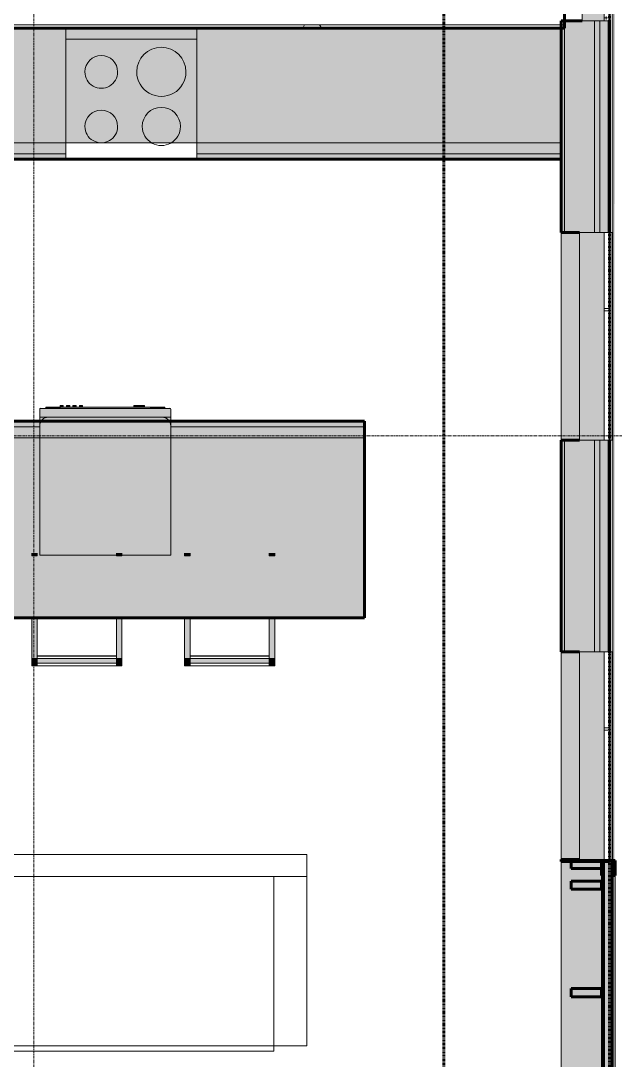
# Model space of a CAD drawing. Header units: inches. Extents: x -4061 to -1937, y 9836 to 11171.
# Drawn here: x -2175.7 to -2066.9, y 10052.8 to 10243.2 of the extents above; entities that cross this region are included whole.
import ezdxf

# ---------------------------------------------------------------- set-up
doc = ezdxf.new("R2010")
doc.units = ezdxf.units.IN
doc.header["$MEASUREMENT"] = 0
doc.linetypes.add('Dash 1_16_', pattern=[0.125, 0.0625, -0.0625])
doc.linetypes.add('Grid Line 1_2_', pattern=[0.875, 0.5, -0.125, 0.125, -0.125])
for name, color, linetype, lineweight in [('0-1', 7, 'Continuous', 5), ('0-2', 250, 'Continuous', 9), ('A-GLAZ-1', 27, 'Continuous', 18), ('A-GLAZ-2', 7, 'Continuous', 18), ('A-GLAZ-3', 251, 'Continuous', 9), ('A-GLAZ-4', 135, 'Continuous', 18), ('A-GLAZ-CWMG-1', 247, 'Continuous', 9), ('A-GLAZ-CWMG-2', 10, 'Continuous', 60), ('A-GLAZ-CWMG-3', 250, 'Continuous', 9), ('A-WALL-1', 8, 'Continuous', 5), ('A-WALL-2', 10, 'Continuous', 60), ('A-WALL-3', 7, 'Continuous', 18), ('A-WALL-4', 254, 'Continuous', 5), ('A-WALL-7', 9, 'Continuous', 9), ('A-WALL-8', 27, 'Continuous', 18), ('A-WALL-PATT-1', 250, 'Continuous', 9), ('A-WALL-PATT-2', 253, 'Continuous', 9), ('C-PROP-LINE-2', 91, 'Dash 1_16_', 60), ('I-FURN', 30, 'Continuous', 9), ('I-FURN-1', 250, 'Continuous', 9), ('I-FURN-2', 9, 'Continuous', 9), ('Q-CASE-1', 9, 'Continuous', 9), ('Q-CASE-2', 10, 'Continuous', 60), ('Q-CASE-3', 250, 'Continuous', 9), ('Q-SPCQ-1', 250, 'Continuous', 9), ('Q-SPCQ-2', 55, 'Continuous', 9), ('S-GRID-1', 1, 'Grid Line 1_2_', 9)]:
    doc.layers.add(name, color=color, linetype=linetype, lineweight=lineweight)
pattern_1 = [(0, (-127.185, -364.175), (20.48, 5.12), [0.845, -14.515, 0.845, -14.515, -81.92]), (0, (-127.185, -364.175), (20.48, 5.12), [-30.72, 0.845, -29.875, 0.845, -14.515, -35.84]), (0, (-127.185, -364.175), (20.48, 5.12), [-76.8, 0.845, -9.395, 0.845, -24.755]), (120, (-119.505, -361.615), (-14.67405, 15.1762003), [0.845, -14.515, 0.845, -14.515, -81.92]), (120, (-119.505, -361.615), (-14.67405, 15.1762003), [-30.72, 0.845, -29.875, 0.845, -14.515, -35.84]), (120, (-119.505, -361.615), (-14.67405, 15.1762003), [-76.8, 0.845, -9.395, 0.845, -24.755]), (240, (-116.945, -351.375), (-5.80595, -20.2962003), [0.845, -14.515, 0.845, -14.515, -81.92]), (240, (-116.945, -351.375), (-5.80595, -20.2962003), [-30.72, 0.845, -29.875, 0.845, -14.515, -35.84]), (240, (-116.945, -351.375), (-5.80595, -20.2962003), [-76.8, 0.845, -9.395, 0.845, -24.755])]

# ---------------------------------------------------------------- blocks, each defined once
blk = doc.blocks.new('Couch-Both_Arms-Generic - 1-1372852-ENLARGED RCP - 3RD FLOOR PLAN - WEST')
at = {"layer": 'I-FURN'}
for p, q in [((-42, 17.5), (-36, 17.5)), ((-42, -13.5), (-42, 17.5)), ((-36, 18.5), (36, 18.5)), ((-36, -13.5), (-36, 18.5)), ((-36, 17.5), (-36, -13.5)), ((36, 18.5), (36, -13.5)), ((36, 17.5), (42, 17.5)), ((36, -13.5), (36, 17.5)), ((42, 17.5), (42, -13.5)), ((-42, -13.5), (42, -13.5)), ((-36, -13.5), (-42, -13.5)), ((36, -13.5), (-36, -13.5)), ((42, -13.5), (36, -13.5))]:
    blk.add_line(p, q, dxfattribs=at)
at = {"layer": 'I-FURN-1'}
for p, q in [((-42, 17.5), (42, 17.5)), ((-42, -17.5), (-42, 17.5)), ((42, 17.5), (42, -17.5)), ((42, -17.5), (-42, -17.5))]:
    blk.add_line(p, q, dxfattribs=at)
blk = doc.blocks.new('Range - 24_ x 24_-1372826-ENLARGED RCP - 3RD FLOOR PLAN - WEST')
at = {"layer": 'Q-SPCQ-1'}
for p, q in [((0, 0), (24, 0)), ((0, -24), (0, 0)), ((24, 0), (24, -24)), ((0, -22), (24, -22)), ((24, -24), (0, -24))]:
    blk.add_line(p, q, dxfattribs=at)
for centre, radius, start, end in [((6.5, -6), 3.5, 360, 180), ((17.5, -6), 3, 360, 180), ((6.5, -6), 3.5, 180, 0), ((17.5, -6), 3, 180, 0), ((6.5, -16), 4.5, 360, 180), ((17.5, -16), 3, 360, 180), ((6.5, -16), 4.5, 180, 0), ((17.5, -16), 3, 180, 0)]:
    blk.add_arc(centre, radius, start, end, dxfattribs=at)
blk = doc.blocks.new('OD_CW_Base Cabinet - OD_CW_Base Cabinet-2067711-ENLARGED RCP - 3RD FLOOR PLAN - WEST')
at = {"layer": 'Q-CASE-1'}
blk.add_hatch(color=256, dxfattribs=at).paths.add_polyline_path([(126.96, 3), (126.96, 24), (0.74, 24), (0.74, 3), (125.83, 3)], flags=0)
h = blk.add_hatch(color=256, dxfattribs=at)
h.paths.add_polyline_path([(0.74, 1), (36.28, 1), (36.28, 3), (0.74, 3)], flags=0)
h.paths.add_polyline_path([(60.28, 1), (126.96, 1), (126.96, 3), (60.28, 3)], flags=0)
h = blk.add_hatch(color=256, dxfattribs=at)
h.paths.add_polyline_path([(125.83, 0), (126.96, 0), (126.96, 1), (60.28, 1), (60.28, 0), (110.5, 0)], flags=0)
h.paths.add_polyline_path([(0.74, 0), (36.28, 0), (36.28, 1), (0.74, 1)], flags=0)
at = {"layer": 'Q-CASE-2'}
for p, q in [((126.96, 24), (0.74, 24)), ((0.74, 24), (0.74, 0)), ((126.96, 0), (126.96, 24)), ((0.74, 0), (126.96, 0))]:
    blk.add_line(p, q, dxfattribs=at)
at = {"layer": 'Q-CASE-3'}
for p, q in [((0.74, 24), (0.74, 3)), ((0.74, 24), (126.96, 24)), ((126.96, 3), (126.96, 24)), ((0.74, 3), (126.96, 3)), ((126.96, 1), (126.96, 3)), ((0.74, 1), (36.28, 1)), ((0.74, 1), (36.28, 1)), ((0.74, 0), (36.28, 0)), ((60.28, 1), (126.96, 1)), ((60.28, 1), (126.96, 1)), ((60.28, 0), (126.96, 0)), ((126.96, 0), (126.96, 1))]:
    blk.add_line(p, q, dxfattribs=at)
blk = doc.blocks.new('Dishwasher_15404 - 34_ counter-V21-ENLARGED RCP - 3RD FLOOR PLAN - WEST')
at = {"layer": 'Q-SPCQ-2'}
for points in [[(21.5, 24), (21.5, 0), (23.68, 0), (24.08, 0.05), (24.46, 0.21), (24.83, 0.52), (25.04, 0.79), (25.2, 1.17), (25.25, 1.57), (25.25, 22.43), (25.17, 22.9), (24.98, 23.29), (24.74, 23.58), (24.46, 23.79), (24.08, 23.95), (23.68, 24), (21.87, 24)], [(25.25, 6.33), (25.25, 0), (26.73, 0.01), (26.82, 0.06), (26.87, 0.2), (26.85, 23.86), (26.82, 23.94), (26.68, 24), (25.25, 24), (25.25, 21.66)], [(26.87, 21.39), (27.12, 21.39), (27.12, 22.91), (26.87, 22.91)], [(26.87, 20.79), (26.87, 20.19), (27.12, 20.19), (27.12, 21.39), (26.87, 21.39), (26.87, 21.01)], [(26.87, 3.81), (27.12, 3.81), (27.12, 20.19), (26.87, 20.19), (26.87, 6.33)], [(27.12, 19.69), (27.37, 19.69), (27.37, 20.28), (27.12, 20.28), (27.12, 20.19)], [(27.12, 18.51), (27.37, 18.51), (27.37, 19.1), (27.12, 19.1)], [(27.12, 17.33), (27.37, 17.33), (27.37, 17.92), (27.12, 17.92)], [(27.12, 16.15), (27.37, 16.15), (27.37, 16.74), (27.12, 16.74)], [(27.12, 5.81), (27.37, 5.81), (27.37, 6.79), (27.12, 6.79), (27.12, 6.06)], [(27.12, 5.11), (27.12, 4.82), (27.37, 4.82), (27.37, 5.81), (27.12, 5.81), (27.12, 5.32)], [(26.87, 3.56), (26.87, 2.61), (27.12, 2.61), (27.12, 3.81), (26.87, 3.81)], [(26.87, 1.09), (27.12, 1.09), (27.12, 2.61), (26.87, 2.61)]]:
    blk.add_hatch(color=256, dxfattribs=at).paths.add_polyline_path(points, flags=0)
h = blk.add_hatch(color=256, dxfattribs=at)
h.paths.add_polyline_path([(23.68, 0), (25.25, 0), (25.25, 1.57), (25.2, 1.17), (24.96, 0.67), (24.74, 0.42), (24.46, 0.21), (24.08, 0.05)], flags=0)
h.paths.add_polyline_path([(23.68, 24), (24.08, 23.95), (24.46, 23.79), (24.83, 23.48), (25.04, 23.21), (25.22, 22.75), (25.25, 22.69), (25.25, 24), (23.95, 24)], flags=0)
h = blk.add_hatch(color=256, dxfattribs=at)
h.paths.add_polyline_path([(25.07, 0.85), (25.12, 0.95), (25.08, 0.9)], flags=0)
h.paths.add_polyline_path([(25.2, 1.2), (25.22, 1.25), (25.2, 1.23)], flags=0)
at = {"layer": 'Q-SPCQ-1'}
for p, q in [((0, 24), (23.68, 24)), ((0, 9.97), (0, 24)), ((23.68, 24), (25.25, 24)), ((25.25, 24), (26.68, 24)), ((25.25, 24), (25.25, 22.43)), ((26.87, 23.8), (26.87, 0.2)), ((26.87, 22.91), (27.12, 22.91)), ((27.12, 21.39), (27.12, 22.91)), ((25.25, 22.43), (25.25, 1.57)), ((27.12, 20.19), (27.12, 21.39)), ((27.12, 20.28), (27.37, 20.28)), ((27.12, 3.81), (27.12, 20.19)), ((27.12, 19.69), (27.37, 19.69)), ((27.12, 19.1), (27.37, 19.1)), ((27.37, 19.69), (27.37, 20.28)), ((27.37, 18.51), (27.37, 19.1)), ((27.12, 18.51), (27.37, 18.51)), ((27.12, 17.92), (27.37, 17.92)), ((27.12, 17.33), (27.37, 17.33)), ((27.37, 17.33), (27.37, 17.92)), ((27.12, 16.74), (27.37, 16.74)), ((27.12, 16.15), (27.37, 16.15)), ((27.37, 16.15), (27.37, 16.74)), ((0, 0), (0, 8.97)), ((27.37, 6.79), (27.12, 6.79)), ((27.37, 5.81), (27.37, 6.79)), ((27.37, 4.82), (27.37, 5.81)), ((27.12, 2.61), (27.12, 3.81)), ((27.12, 4.82), (27.37, 4.82)), ((27.12, 1.09), (27.12, 2.61)), ((23.68, 0), (0, 0)), ((25.25, 1.57), (25.25, 0)), ((26.87, 1.09), (27.12, 1.09)), ((25.25, 0), (23.68, 0)), ((26.68, 0), (25.25, 0))]:
    blk.add_line(p, q, dxfattribs=at)
for centre, radius, start, end in [((23.68, 22.43), 1.57, 360, 90), ((23.68, 22.43), 1.57, 32.077, 42.3359), ((23.68, 22.43), 1.57, 17.8182, 27.5266), ((26.68, 23.8), 0.197, 360, 90), ((23.68, 22.43), 1.57, 360, 13.6425), ((23.68, 1.57), 1.57, 270, 360), ((23.68, 1.57), 1.57, 317.6641, 327.923), ((23.68, 1.57), 1.57, 332.4734, 342.1818), ((23.68, 1.57), 1.57, 346.3575, 360), ((26.68, 0.2), 0.197, 270, 360), ((26.68, 0.2), 0.197, 285, 345)]:
    blk.add_arc(centre, radius, start, end, dxfattribs=at)
blk = doc.blocks.new('OD_CW_Base Cabinet - OD_CW_Base Cabinet-2044941-ENLARGED RCP - 3RD FLOOR PLAN - WEST')
at = {"layer": 'Q-CASE-1'}
h = blk.add_hatch(color=256, dxfattribs=at)
h.paths.add_polyline_path([(138.27, 24), (0.74, 24), (0.74, -9), (138.27, -9)], flags=0)
h.paths.add_polyline_path([(17.16, 12.64), (18.16, 12.64), (18.16, 12.14), (17.16, 12.14), (17.16, 12.64)], flags=0)
h.paths.add_polyline_path([(32.66, 12.64), (33.66, 12.64), (33.66, 12.14), (32.66, 12.14), (32.66, 12.64)], flags=0)
h.paths.add_polyline_path([(45.16, 12.64), (46.16, 12.64), (46.16, 12.14), (45.16, 12.14), (45.16, 12.64)], flags=0)
h.paths.add_polyline_path([(60.66, 12.64), (61.66, 12.64), (61.66, 12.14), (60.66, 12.14), (60.66, 12.64)], flags=0)
h.paths.add_polyline_path([(104.38, 12.64), (105.38, 12.64), (105.38, 12.14), (104.38, 12.14), (104.38, 12.64)], flags=0)
h.paths.add_polyline_path([(76.38, 12.64), (77.38, 12.64), (77.38, 12.14), (76.38, 12.14), (76.38, 12.64)], flags=0)
h.paths.add_polyline_path([(119.88, 12.64), (120.88, 12.64), (120.88, 12.14), (119.88, 12.14), (119.88, 12.64)], flags=0)
h.paths.add_polyline_path([(91.88, 12.64), (92.88, 12.64), (92.88, 12.14), (91.88, 12.14), (91.88, 12.64)], flags=0)
h = blk.add_hatch(color=256, dxfattribs=at)
h.paths.add_polyline_path([(11.86, -9), (0.74, -9), (0.74, -11), (36.19, -11), (36.19, -9), (27.19, -9)], flags=0)
h.paths.add_polyline_path([(134.5, -9), (60.19, -9), (60.19, -11), (138.27, -11), (138.27, -9)], flags=0)
h = blk.add_hatch(color=256, dxfattribs=at)
h.paths.add_polyline_path([(60.38, -11), (60.19, -11), (60.19, -12), (138.27, -12), (138.27, -11), (61.64, -11)], flags=0)
h.paths.add_polyline_path([(0.74, -11), (0.74, -12), (36.19, -12), (36.16, -11), (11.86, -11)], flags=0)
at = {"layer": 'Q-CASE-2'}
for p, q in [((138.27, 24), (0.74, 24)), ((0.74, 24), (0.74, -12)), ((138.27, -12), (138.27, 24)), ((0.74, -12), (138.27, -12))]:
    blk.add_line(p, q, dxfattribs=at)
at = {"layer": 'Q-CASE-3'}
for p, q in [((0.74, 24), (0.74, -9)), ((0.74, 24), (138.27, 24)), ((138.27, -9), (138.27, 24)), ((0.74, -9), (0.74, -11)), ((0.74, -9), (138.27, -9)), ((138.27, -11), (138.27, -9)), ((0.74, -11), (0.74, -12)), ((0.74, -11), (36.19, -11)), ((0.74, -11), (36.19, -11)), ((60.19, -11), (138.27, -11)), ((60.19, -11), (138.27, -11)), ((138.27, -12), (138.27, -11)), ((0.74, -12), (36.19, -12)), ((60.19, -12), (138.27, -12))]:
    blk.add_line(p, q, dxfattribs=at)
blk = doc.blocks.new('Bar_Stool_6722_1_ - Bar_Stool_6722_1_-V18-ENLARGED RCP - 3RD FLOOR PLAN - WEST')
at = {"layer": 'I-FURN-2'}
for points in [[(1, -0.75), (1, 0), (0, 0), (0, -0.75)], [(15.5, -0.75), (16.5, -0.75), (16.5, 0), (15.5, 0), (15.5, -0.46)], [(1, -1.3), (1, -0.75), (0, -0.75), (0, -1.3)], [(1, -8.78), (1, -1.3), (0, -1.3), (0, -8.78)], [(11.16, -1.3), (15.5, -1.3), (15.5, -0.46), (1, -0.46), (1, -1.3), (10.74, -1.3)], [(15.5, -1.3), (16.5, -1.3), (16.5, -0.75), (15.5, -0.75), (15.5, -0.94)], [(15.5, -8.78), (16.5, -8.78), (16.5, -1.3), (15.5, -1.3), (15.5, -8.47)], [(1, -20.14), (1, -20.13), (0, -20.14)], [(0, -20.63), (1, -20.63), (1, -20.14), (0, -20.14)], [(16.5, -20.14), (16.5, -20.13), (15.5, -20.14)], [(15.5, -20.63), (16.5, -20.63), (16.5, -20.14), (15.5, -20.14)]]:
    blk.add_hatch(color=256, dxfattribs=at).paths.add_polyline_path(points, flags=0)
at = {"layer": 'I-FURN-1'}
for p, q in [((0, 0), (0, -0.75)), ((0, 0), (1, 0)), ((1, -0.75), (1, 0)), ((0, -0.75), (0, -1.3)), ((1, -0.75), (0, -0.75)), ((0, -1.3), (0, -8.78)), ((1, -1.3), (0, -1.3)), ((15.5, 0), (1, 0)), ((15.5, -0.46), (1, -0.46)), ((1, -1.3), (1, -0.75)), ((1, -1.3), (15.5, -1.3)), ((1, -8.78), (1, -1.3)), ((15.5, -1.73), (1, -1.73)), ((15.5, -1.83), (1, -1.83)), ((15.5, 0), (15.5, -0.75)), ((15.5, 0), (16.5, 0)), ((15.5, -0.75), (15.5, -1.3)), ((16.5, -0.75), (15.5, -0.75)), ((15.5, -1.3), (15.5, -8.78)), ((16.5, -1.3), (15.5, -1.3)), ((16.5, -0.75), (16.5, 0)), ((16.5, -1.3), (16.5, -0.75)), ((16.5, -8.78), (16.5, -1.3)), ((0, -20.14), (0, -20.63)), ((1, -20.14), (0, -20.14)), ((1, -20.63), (1, -20.14)), ((15.5, -20.14), (15.5, -20.63)), ((16.5, -20.14), (15.5, -20.14)), ((16.5, -20.63), (16.5, -20.14))]:
    blk.add_line(p, q, dxfattribs=at)
blk = doc.blocks.new('CTR - 1st Phase - Unit Layouts_rvt-1-ENLARGED RCP - 3RD FLOOR PLAN - WEST')
at = {"layer": 'A-WALL-PATT-1'}
h = blk.add_hatch(dxfattribs=at)
h.set_pattern_fill('FP_1', color=256, style=0, pattern_type=2)
h.set_pattern_definition(pattern_1)
h.paths.add_polyline_path([(-2076.17, 10241.82), (-2076.17, 10242.45), (-2239.4, 10242.45), (-2239.4, 10241.82), (-2076.8, 10241.82)], flags=0)
h.paths.add_polyline_path([(-2246.56, 10241.82), (-2242.9, 10241.82), (-2242.9, 10242.45), (-2268.68, 10242.45), (-2268.05, 10241.82), (-2266.08, 10241.82)], flags=0)
at = {"layer": 'A-WALL-PATT-2'}
h = blk.add_hatch(dxfattribs=at)
h.set_pattern_fill('FP_2', color=256, style=0, pattern_type=2)
h.set_pattern_definition([(216.87, (-122.92, -353.513), (31.9871619, 21.32545714), [5.331, -47.981]), (206.565, (-116.522, -356.711), (-10.662476, -10.6620098), [11.921, -11.921]), (198.435, (-116.522, -362.043), (-21.3244936, -10.6625869), [6.744, -26.974])])
h.paths.add_polyline_path([(-2076.17, 10242.45), (-2076.17, 10245.95), (-2271.29, 10245.95), (-2267.79, 10242.45), (-2076.8, 10242.45)], flags=0)
at = {"layer": 'A-WALL-2'}
for p, q in [((-2076.17, 10246.57), (-2076.17, 10241.82)), ((-2076.17, 10241.82), (-2076.8, 10241.82))]:
    blk.add_line(p, q, dxfattribs=at)
at = {"layer": 'A-WALL-3'}
blk.add_line((-2076.17, 10242.45), (-2239.4, 10242.45), dxfattribs=at)
at = {"layer": '0-2'}
blk.add_blockref('OD_CW_Base Cabinet - OD_CW_Base Cabinet-2067711-ENLARGED RCP - 3RD FLOOR PLAN - WEST', (-2203.76, 10217.82), dxfattribs=at)
for name, p, rotation in [('Range - 24_ x 24_-1372826-ENLARGED RCP - 3RD FLOOR PLAN - WEST', (-2143.48, 10217.82), 180), ('Dishwasher_15404 - 34_ counter-V21-ENLARGED RCP - 3RD FLOOR PLAN - WEST', (-2148.25, 10145.32), 89.99999999984942), ('OD_CW_Base Cabinet - OD_CW_Base Cabinet-2044941-ENLARGED RCP - 3RD FLOOR PLAN - WEST', (-2112.06, 10157.82), 180), ('Bar_Stool_6722_1_ - Bar_Stool_6722_1_-V18-ENLARGED RCP - 3RD FLOOR PLAN - WEST', (-2157.22, 10125.05), 180), ('Bar_Stool_6722_1_ - Bar_Stool_6722_1_-V18-ENLARGED RCP - 3RD FLOOR PLAN - WEST', (-2129.22, 10125.05), 180), ('Couch-Both_Arms-Generic - 1-1372852-ENLARGED RCP - 3RD FLOOR PLAN - WEST', (-2165.36, 10072.96), 180)]:
    blk.add_blockref(name, p, dxfattribs=dict(at, rotation=rotation))
blk = doc.blocks.new('Basic Wall _ EXT - FIBER CEMENT - LARGE - ___-2162460-ENLARGED RCP - 3RD FLOOR PLAN - WEST')
at = {"layer": 'A-WALL-8'}
h = blk.add_hatch(color=256, dxfattribs=at)
h.paths.add_polyline_path([(-2067.31, 9979.58), (-2067.31, 9979.69), (-2067.42, 9979.69)], flags=0)
h.paths.add_polyline_path([(-2067.31, 9981.26), (-2067.31, 9981.63), (-2067.92, 9981.63), (-2067.92, 9981.26), (-2067.42, 9981.26)], flags=0)
h.paths.add_polyline_path([(-2067.31, 9981.75), (-2067.31, 9984.38), (-2067.36, 9984.38), (-2067.36, 9984.19), (-2067.42, 9984.19), (-2067.42, 9981.75)], flags=0)
h.paths.add_polyline_path([(-2067.31, 10086.7), (-2067.31, 10089.33), (-2067.42, 10089.33), (-2067.42, 10086.89), (-2067.36, 10086.89), (-2067.36, 10086.7)], flags=0)
h.paths.add_polyline_path([(-2067.31, 10089.39), (-2067.31, 10742.19), (-2067.92, 10742.19), (-2067.92, 10742), (-2067.42, 10742), (-2067.42, 10703.98), (-2067.92, 10703.98), (-2067.92, 10665.2), (-2067.42, 10665.18), (-2067.42, 10627.18), (-2067.92, 10627.18), (-2067.92, 10511.6), (-2067.42, 10511.6), (-2067.42, 10473.58), (-2067.92, 10473.58), (-2067.92, 10473.2), (-2067.42, 10473.2), (-2067.42, 10435.18), (-2067.92, 10435.18), (-2067.92, 10396.4), (-2067.42, 10396.4), (-2067.42, 10358.38), (-2067.92, 10358.38), (-2067.92, 10358), (-2067.42, 10358), (-2067.42, 10319.98), (-2067.92, 10319.98), (-2067.92, 10204.4), (-2067.42, 10204.4), (-2067.42, 10166.38), (-2067.92, 10166.38), (-2067.92, 10127.6), (-2067.42, 10127.6), (-2067.42, 10089.58), (-2067.92, 10089.58), (-2067.92, 10089.39), (-2067.42, 10089.39)], flags=0)
h.paths.add_polyline_path([(-2067.42, 10742.25), (-2067.31, 10742.25), (-2067.31, 10744.88), (-2067.36, 10744.88), (-2067.36, 10744.69), (-2067.42, 10744.69), (-2067.42, 10742.38)], flags=0)
h.paths.add_polyline_path([(-2067.31, 10849.7), (-2067.31, 10852), (-2067.42, 10851.89), (-2067.42, 10849.89), (-2067.36, 10849.89), (-2067.36, 10849.7)], flags=0)
h = blk.add_hatch(color=256, dxfattribs=at)
h.paths.add_polyline_path([(-2067.03, 9979.29), (-2067.03, 9981.69), (-2067.11, 9981.69), (-2067.11, 9979.38)], flags=0)
h.paths.add_polyline_path([(-2067.17, 9979.44), (-2067.17, 9979.69), (-2067.31, 9979.69), (-2067.31, 9979.58)], flags=0)
h.paths.add_polyline_path([(-2067.17, 9981.26), (-2067.17, 9981.63), (-2067.31, 9981.63), (-2067.31, 9981.26)], flags=0)
h.paths.add_polyline_path([(-2067.03, 9981.75), (-2067.03, 9984.38), (-2067.31, 9984.38), (-2067.31, 9981.75), (-2067.11, 9981.75)], flags=0)
h.paths.add_polyline_path([(-2067.17, 10086.7), (-2067.03, 10086.7), (-2067.03, 10089.33), (-2067.31, 10089.33), (-2067.31, 10086.7)], flags=0)
h.paths.add_polyline_path([(-2067.31, 10089.39), (-2067.03, 10089.39), (-2067.03, 10742.19), (-2067.31, 10742.19), (-2067.31, 10092.02)], flags=0)
h.paths.add_polyline_path([(-2067.03, 10742.25), (-2067.03, 10744.88), (-2067.31, 10744.88), (-2067.31, 10742.25), (-2067.17, 10742.25)], flags=0)
h.paths.add_polyline_path([(-2067.17, 10849.7), (-2067.03, 10849.7), (-2067.03, 10852.28), (-2067.31, 10852), (-2067.31, 10849.7)], flags=0)
h = blk.add_hatch(color=256, dxfattribs=at)
h.paths.add_polyline_path([(-2066.9, 9979.16), (-2066.92, 10742.19), (-2067.03, 10742.19), (-2067.01, 10089.39), (-2066.92, 10089.39), (-2066.94, 9981.69), (-2067.03, 9981.69), (-2067.01, 9979.27), (-2066.92, 9979.18)], flags=0)
h.paths.add_polyline_path([(-2066.99, 9981.75), (-2066.99, 9981.75), (-2067.01, 9984.38), (-2067.03, 9984.38), (-2067.01, 9981.75), (-2066.99, 9981.75)], flags=0)
h.paths.add_polyline_path([(-2067.03, 10086.7), (-2066.99, 10086.7), (-2067.01, 10089.33), (-2067.03, 10089.33), (-2067.03, 10087.32)], flags=0)
h.paths.add_polyline_path([(-2066.99, 10742.25), (-2066.99, 10742.25), (-2067.01, 10744.88), (-2067.03, 10744.88), (-2067.01, 10742.25), (-2066.99, 10742.25)], flags=0)
h.paths.add_polyline_path([(-2066.99, 10849.7), (-2066.99, 10849.7), (-2067.01, 10852.3), (-2067.03, 10852.28), (-2067.01, 10849.7), (-2066.99, 10849.7)], flags=0)
at = {"layer": 'A-WALL-3'}
for p, q in [((-2067.31, 10089.39), (-2067.31, 10742.19)), ((-2067.31, 10086.7), (-2067.31, 10089.33))]:
    blk.add_line(p, q, dxfattribs=at)
blk = doc.blocks.new('_THE_ WINDOW _ DOOR - hvac panel - 3rd floor-2113390-ENLARGED RCP - 3RD FLOOR PLAN - WEST')
at = {"layer": 'A-GLAZ-3'}
h = blk.add_hatch(dxfattribs=at)
h.set_pattern_fill('FP_6', color=256, style=0, pattern_type=2)
h.set_pattern_definition([(0, (41.062, 4.438), (1, -1), [0.5, -1.5]), (270, (41.312, 4.687), (-1, -1), [0.5, -1.5])])
h.paths.add_polyline_path([(-19.01, 3.59), (-19.01, 3.44), (19.01, 3.44), (19.01, 4.44), (-19.01, 4.44)], flags=0)
at = {"layer": 'A-GLAZ-4'}
blk.add_hatch(color=256, dxfattribs=at).paths.add_polyline_path([(-19.01, 2.69), (-19.01, -0.56), (19.01, -0.56), (19.01, 3.44), (-19.01, 3.44)], flags=0)
at = {"layer": 'A-GLAZ-2'}
for p, q in [((19.01, 4.44), (-19.01, 4.44)), ((-19.01, 4.44), (-19.01, 3.44)), ((19.01, 4.44), (19.01, 3.44)), ((-19.01, 3.44), (19.01, 3.44)), ((-19.01, 3.44), (-19.01, -0.56)), ((19.01, 3.44), (19.01, -0.56)), ((-19.01, -0.56), (19.01, -0.56))]:
    blk.add_line(p, q, dxfattribs=at)
blk = doc.blocks.new('_THE_ WINDOW _ DOOR - Window - 3rd Floor-2113392-ENLARGED RCP - 3RD FLOOR PLAN - WEST')
at = {"layer": 'A-GLAZ-1'}
h = blk.add_hatch(color=256, dxfattribs=at)
h.paths.add_polyline_path([(-19.01, 4.44), (19.01, 4.44), (19.01, 4.94), (-19.01, 4.94), (-19.01, 4.44)], flags=0)
h.paths.add_polyline_path([(-19.01, 3.44), (-19.01, -1.06), (19.01, -1.06), (19.01, 3.44), (-14.73, 3.44)], flags=0)
at = {"layer": 'A-GLAZ-3'}
h = blk.add_hatch(dxfattribs=at)
h.set_pattern_fill('FP_5', color=256, style=0, pattern_type=2)
h.set_pattern_definition([(0, (25.74, 1.51), (-38.4, -120.38), [0.392, -38.007]), (0, (25.74, 1.12), (-38.4, -120.38), [0.392, -38.007]), (0, (25.74, -14.85), (-38.4, -120.38), [0.392, -38.007]), (0, (25.74, -15.24), (-38.4, -120.38), [0.392, -38.007]), (0, (25.74, -31.2), (-38.4, -120.38), [0.393, -38.008]), (0, (25.74, -31.6), (-38.4, -120.38), [0.393, -38.008]), (0, (25.74, -47.56), (-38.4, -120.38), [0.393, -38.008]), (0, (25.74, -47.95), (-38.4, -120.38), [0.393, -38.008]), (0, (25.74, -63.92), (-38.4, -120.38), [0.393, -38.008]), (0, (25.74, -64.31), (-38.4, -120.38), [0.393, -38.008]), (0, (25.74, -80.28), (-38.4, -120.38), [0.393, -38.008]), (0, (25.74, -80.67), (-38.4, -120.38), [0.393, -38.008]), (0, (25.74, -96.63), (-38.4, -120.38), [0.393, -38.008]), (0, (25.74, -97.03), (-38.4, -120.38), [0.393, -38.008]), (0, (25.74, -112.99), (-38.4, -120.38), [0.392, -38.007]), (0, (25.74, -113.38), (-38.4, -120.38), [0.392, -38.007]), (0, (43.19, 1.51), (-38.4, -120.38), [0.393, -38.008]), (0, (43.19, 1.12), (-38.4, -120.38), [0.393, -38.008]), (0, (43.19, -14.85), (-38.4, -120.38), [0.393, -38.008]), (0, (43.19, -15.24), (-38.4, -120.38), [0.393, -38.008]), (0, (43.19, -31.2), (-38.4, -120.38), [0.393, -38.008]), (0, (43.19, -31.6), (-38.4, -120.38), [0.393, -38.008]), (0, (43.19, -47.56), (-38.4, -120.38), [0.393, -38.008]), (0, (43.19, -47.95), (-38.4, -120.38), [0.393, -38.008]), (0, (43.19, -63.92), (-38.4, -120.38), [0.393, -38.008]), (0, (43.19, -64.31), (-38.4, -120.38), [0.393, -38.008]), (0, (43.19, -80.28), (-38.4, -120.38), [0.393, -38.008]), (0, (43.19, -80.67), (-38.4, -120.38), [0.393, -38.008]), (0, (43.19, -96.63), (-38.4, -120.38), [0.393, -38.008]), (0, (43.19, -97.03), (-38.4, -120.38), [0.393, -38.008]), (0, (43.19, -112.99), (-38.4, -120.38), [0.392, -38.007]), (0, (43.19, -113.38), (-38.4, -120.38), [0.392, -38.007]), (0, (60.64, 1.51), (-38.4, -120.38), [0.392, -38.007]), (0, (60.64, 1.12), (-38.4, -120.38), [0.392, -38.007]), (0, (60.64, -14.85), (-38.4, -120.38), [0.392, -38.007]), (0, (60.64, -15.24), (-38.4, -120.38), [0.392, -38.007]), (0, (60.64, -31.2), (-38.4, -120.38), [0.392, -38.007]), (0, (60.64, -31.6), (-38.4, -120.38), [0.392, -38.007]), (0, (60.64, -47.56), (-38.4, -120.38), [0.392, -38.007]), (0, (60.64, -47.95), (-38.4, -120.38), [0.392, -38.007]), (0, (60.64, -63.92), (-38.4, -120.38), [0.392, -38.007]), (0, (60.64, -64.31), (-38.4, -120.38), [0.392, -38.007]), (0, (60.64, -80.28), (-38.4, -120.38), [0.392, -38.007]), (0, (60.64, -80.67), (-38.4, -120.38), [0.392, -38.007]), (0, (60.64, -96.63), (-38.4, -120.38), [0.392, -38.007]), (0, (60.64, -97.03), (-38.4, -120.38), [0.392, -38.007]), (0, (60.64, -112.99), (-38.4, -120.38), [0.392, -38.007]), (0, (60.64, -113.38), (-38.4, -120.38), [0.392, -38.007]), (270, (24, 4.063), (-38.4, -2e-15), [120, -0.375]), (270, (24.375, 4.063), (-38.4, -2e-15), [120, -0.375]), (270, (25.74, 1.51), (-38.4, -2e-15), [0.392, -119.982]), (270, (25.74, -14.848), (-38.4, -2e-15), [0.393, -119.983]), (270, (25.74, -31.206), (-38.4, -2e-15), [0.392, -119.982]), (270, (25.74, -47.563), (-38.4, -2e-15), [0.392, -119.982]), (270, (25.74, -63.92), (-38.4, -2e-15), [0.392, -119.982]), (270, (25.74, -80.277), (-38.4, -2e-15), [0.392, -119.982]), (270, (25.74, -96.634), (-38.4, -2e-15), [0.392, -119.982]), (270, (25.74, -112.99), (-38.4, -2e-15), [0.392, -119.982]), (270, (26.134, 1.51), (-38.4, -2e-15), [0.392, -119.982]), (270, (26.134, -14.848), (-38.4, -2e-15), [0.393, -119.983]), (270, (26.134, -31.206), (-38.4, -2e-15), [0.392, -119.982]), (270, (26.134, -47.563), (-38.4, -2e-15), [0.392, -119.982]), (270, (26.134, -63.92), (-38.4, -2e-15), [0.392, -119.982]), (270, (26.134, -80.277), (-38.4, -2e-15), [0.392, -119.982]), (270, (26.134, -96.634), (-38.4, -2e-15), [0.392, -119.982]), (270, (26.134, -112.99), (-38.4, -2e-15), [0.392, -119.982]), (270, (43.19, 1.51), (-38.4, -2e-15), [0.392, -119.982]), (270, (43.19, -14.848), (-38.4, -2e-15), [0.393, -119.983]), (270, (43.19, -31.206), (-38.4, -2e-15), [0.392, -119.982]), (270, (43.19, -47.563), (-38.4, -2e-15), [0.392, -119.982]), (270, (43.19, -63.92), (-38.4, -2e-15), [0.392, -119.982]), (270, (43.19, -80.277), (-38.4, -2e-15), [0.392, -119.982]), (270, (43.19, -96.634), (-38.4, -2e-15), [0.392, -119.982]), (270, (43.19, -112.99), (-38.4, -2e-15), [0.392, -119.982]), (270, (43.584, 1.51), (-38.4, -2e-15), [0.392, -119.982]), (270, (43.584, -14.848), (-38.4, -2e-15), [0.393, -119.983]), (270, (43.584, -31.206), (-38.4, -2e-15), [0.392, -119.982]), (270, (43.584, -47.563), (-38.4, -2e-15), [0.392, -119.982]), (270, (43.584, -63.92), (-38.4, -2e-15), [0.392, -119.982]), (270, (43.584, -80.277), (-38.4, -2e-15), [0.392, -119.982]), (270, (43.584, -96.634), (-38.4, -2e-15), [0.392, -119.982]), (270, (43.584, -112.99), (-38.4, -2e-15), [0.392, -119.982]), (270, (60.64, 1.51), (-38.4, -2e-15), [0.392, -119.982]), (270, (60.64, -14.848), (-38.4, -2e-15), [0.392, -119.982]), (270, (60.64, -31.206), (-38.4, -2e-15), [0.392, -119.982]), (270, (60.64, -47.563), (-38.4, -2e-15), [0.392, -119.982]), (270, (60.64, -63.92), (-38.4, -2e-15), [0.392, -119.982]), (270, (60.64, -80.277), (-38.4, -2e-15), [0.392, -119.982]), (270, (60.64, -96.634), (-38.4, -2e-15), [0.392, -119.982]), (270, (60.64, -112.99), (-38.4, -2e-15), [0.392, -119.982]), (270, (61.034, 1.51), (-38.4, -2e-15), [0.392, -119.982]), (270, (61.034, -14.848), (-38.4, -2e-15), [0.392, -119.982]), (270, (61.034, -31.206), (-38.4, -2e-15), [0.392, -119.982]), (270, (61.034, -47.563), (-38.4, -2e-15), [0.392, -119.982]), (270, (61.034, -63.92), (-38.4, -2e-15), [0.392, -119.982]), (270, (61.034, -80.277), (-38.4, -2e-15), [0.392, -119.982]), (270, (61.034, -96.634), (-38.4, -2e-15), [0.392, -119.982]), (270, (61.034, -112.99), (-38.4, -2e-15), [0.392, -119.982]), (180, (62.4, 4.44), (-38.4, -120.38), [38.025, -0.375]), (180, (62.4, 4.06), (-38.4, -120.38), [38.025, -0.375])])
h.paths.add_polyline_path([(-19.01, 3.44), (19.01, 3.44), (19.01, 4.44), (-19.01, 4.44)], flags=0)
at = {"layer": 'A-GLAZ-2'}
for p, q in [((19.01, 4.94), (-19.01, 4.94)), ((-19.01, 4.94), (-19.01, 4.44)), ((19.01, 4.44), (-19.01, 4.44)), ((-19.01, 4.44), (-19.01, 3.44)), ((19.01, 4.94), (19.01, 4.44)), ((19.01, 4.44), (19.01, 3.44)), ((-19.01, 3.44), (-19.01, -1.06)), ((-19.01, 3.44), (19.01, 3.44)), ((19.01, 3.44), (19.01, -1.06)), ((-19.01, -1.06), (19.01, -1.06))]:
    blk.add_line(p, q, dxfattribs=at)
blk = doc.blocks.new('Rectangular Mullion - Stud - Vertical-1994785-ENLARGED RCP - 3RD FLOOR PLAN - WEST')
at = {"layer": 'A-GLAZ-CWMG-1'}
blk.add_hatch(color=256, dxfattribs=at).paths.add_polyline_path([(-1.5, 2.75), (-1.5, -2.75), (0, -2.75), (0, 2.75), (-0.19, 2.75)], flags=0)
at = {"layer": 'A-GLAZ-CWMG-2'}
for p, q in [((-1.5, -2.75), (-1.5, 2.75)), ((-1.5, 2.75), (0, 2.75)), ((0, 2.75), (0, -2.75)), ((0, -2.75), (-1.5, -2.75))]:
    blk.add_line(p, q, dxfattribs=at)
blk = doc.blocks.new('Rectangular Mullion - Stud - Vertical-2193575-ENLARGED RCP - 3RD FLOOR PLAN - WEST')
at = {"layer": 'A-GLAZ-CWMG-1'}
blk.add_hatch(color=256, dxfattribs=at).paths.add_polyline_path([(0, 2.75), (1.5, 2.75), (1.5, -2.75), (0, -2.75), (0, 0.37)], flags=0)
at = {"layer": 'A-GLAZ-CWMG-2'}
for p, q in [((1.5, 2.75), (0, 2.75)), ((0, 2.75), (0, -2.75)), ((1.5, -2.75), (1.5, 2.75)), ((0, -2.75), (1.5, -2.75))]:
    blk.add_line(p, q, dxfattribs=at)
blk = doc.blocks.new('Rectangular Mullion - Profile_Polycarbonate_Upper and left-1994732-ENLARGED RCP - 3RD FLOOR PLAN - WEST')
at = {"layer": 'A-GLAZ-CWMG-1'}
for points in [[(-2069, 9984.44), (-2069, 10086.64), (-2069.42, 10086.64), (-2069.42, 9984.44), (-2069.06, 9984.44)], [(-2066.99, 9984.44), (-2066.92, 9984.44), (-2066.92, 10086.64), (-2067.42, 10086.64), (-2067.42, 9984.44), (-2067.03, 9984.44)]]:
    blk.add_hatch(color=256, dxfattribs=at).paths.add_polyline_path(points, flags=0)
at = {"layer": 'A-GLAZ-CWMG-3'}
for p, q in [((-2069.42, 10086.64), (-2069.42, 10085.61)), ((-2066.92, 10086.64), (-2066.92, 9984.44)), ((-2069.42, 10084.11), (-2069.42, 10065.92)), ((-2069.42, 10064.42), (-2069.42, 10046.24)), ((-2069.42, 10044.74), (-2069.42, 10026.56)), ((-2069.42, 10025.06), (-2069.42, 10006.87)), ((-2069.42, 10005.37), (-2069.42, 9988.69)), ((-2069.42, 9987.19), (-2069.42, 9984.44))]:
    blk.add_line(p, q, dxfattribs=at)
blk = doc.blocks.new('Rectangular Mullion - Profile_Polycarbonate_right-1741241-ENLARGED RCP - 3RD FLOOR PLAN - WEST')
at = {"layer": 'A-GLAZ-CWMG-1'}
blk.add_hatch(color=256, dxfattribs=at).paths.add_polyline_path([(0, 1.21), (-2.75, 1.21), (-2.75, 0.79), (-2.5, 0.79), (-2.5, 0.85), (-2.69, 0.85), (-2.69, 1.15), (-0.06, 1.15), (-0.06, -1.22), (-2.69, -1.22), (-2.69, -0.85), (-2.5, -0.85), (-2.5, -0.79), (-2.75, -0.79), (-2.75, -1.29), (0, -1.26), (0, 1.15)], flags=0)
at = {"layer": 'A-GLAZ-CWMG-2'}
for p, q in [((-2.75, 0.79), (-2.75, 1.21)), ((-2.75, 1.21), (0, 1.21)), ((-2.5, 0.79), (-2.75, 0.79)), ((-0.06, 1.15), (-2.69, 1.15)), ((-2.69, 1.15), (-2.69, 0.85)), ((-2.69, 0.85), (-2.5, 0.85)), ((-2.5, 0.85), (-2.5, 0.79)), ((-0.06, -1.22), (-0.06, 1.15)), ((0, 1.21), (0, -1.29)), ((-2.75, -1.29), (-2.75, -0.79)), ((-2.75, -0.79), (-2.5, -0.79)), ((0, -1.29), (-2.75, -1.29)), ((-2.5, -0.85), (-2.69, -0.85)), ((-2.69, -0.85), (-2.69, -1.22)), ((-2.69, -1.22), (-0.06, -1.22)), ((-2.5, -0.79), (-2.5, -0.85))]:
    blk.add_line(p, q, dxfattribs=at)
blk = doc.blocks.new('CTR - 1st Phase - Shell_rvt-1-ENLARGED RCP - 3RD FLOOR PLAN - WEST')
at = {"layer": 'A-WALL-1'}
h = blk.add_hatch(color=256, dxfattribs=at)
h.paths.add_polyline_path([(-2069, 10089.2), (-2069, 10089.33), (-2068.17, 10089.33), (-2068.17, 10089.58), (-2069.67, 10089.58), (-2069.67, 10089.39), (-2069.42, 10089.39), (-2069.42, 10089.2)], flags=0)
h.paths.add_polyline_path([(-2069.67, 10127.6), (-2068.17, 10127.6), (-2068.17, 10166.38), (-2069.67, 10166.38), (-2069.67, 10129.61)], flags=0)
h.paths.add_polyline_path([(-2068.92, 10204.4), (-2068.17, 10204.4), (-2068.17, 10243.18), (-2069.67, 10243.18), (-2069.67, 10204.4)], flags=0)
h.paths.add_polyline_path([(-2068.92, 10281.2), (-2068.17, 10281.2), (-2068.17, 10319.98), (-2069.67, 10319.98), (-2069.67, 10281.2)], flags=0)
h.paths.add_polyline_path([(-2068.17, 10358), (-2068.17, 10358.38), (-2069.67, 10358.38), (-2069.67, 10358), (-2068.92, 10358)], flags=0)
h.paths.add_polyline_path([(-2069.67, 10396.4), (-2068.17, 10396.4), (-2068.17, 10435.18), (-2069.67, 10435.18), (-2069.67, 10397.39)], flags=0)
h.paths.add_polyline_path([(-2069.67, 10473.2), (-2068.17, 10473.2), (-2068.17, 10473.58), (-2069.67, 10473.58)], flags=0)
h.paths.add_polyline_path([(-2068.92, 10511.6), (-2068.17, 10511.6), (-2068.17, 10550.38), (-2069.67, 10550.38), (-2069.67, 10511.6)], flags=0)
h.paths.add_polyline_path([(-2068.92, 10588.4), (-2068.17, 10588.4), (-2068.17, 10627.18), (-2069.67, 10627.18), (-2069.67, 10588.4)], flags=0)
h.paths.add_polyline_path([(-2068.92, 10665.2), (-2068.17, 10665.2), (-2068.17, 10703.98), (-2069.67, 10703.98), (-2069.67, 10665.2)], flags=0)
h.paths.add_polyline_path([(-2068.92, 10742), (-2068.17, 10742), (-2068.17, 10742.25), (-2069, 10742.25), (-2069, 10742.38), (-2069.42, 10742.38), (-2069.42, 10742.19), (-2069.67, 10742.19), (-2069.67, 10742), (-2069, 10742)], flags=0)
for points in [[(-2076.17, 10166.38), (-2073.42, 10166.38), (-2073.42, 10204.4), (-2076.8, 10204.4), (-2076.8, 10166.38)], [(-2076.17, 10089.58), (-2073.42, 10089.58), (-2073.42, 10127.6), (-2076.8, 10127.6), (-2076.8, 10089.58)]]:
    blk.add_hatch(color=256, dxfattribs=at).paths.add_polyline_path(points, flags=0)
h = blk.add_hatch(color=256, dxfattribs=at)
h.paths.add_polyline_path([(-2076.8, 9989.06), (-2069.42, 9989.06), (-2069.42, 10005.37), (-2074.92, 10005.37), (-2074.92, 10006.87), (-2069.42, 10006.87), (-2069.42, 10025.06), (-2074.92, 10025.06), (-2074.92, 10026.56), (-2069.42, 10026.56), (-2069.42, 10044.74), (-2074.92, 10044.74), (-2074.92, 10046.24), (-2069.42, 10046.24), (-2069.42, 10064.42), (-2074.92, 10064.42), (-2074.92, 10065.92), (-2069.42, 10065.92), (-2069.42, 10084.11), (-2074.92, 10084.11), (-2074.92, 10085.61), (-2069.42, 10085.61), (-2069.42, 10087.89), (-2074.92, 10087.89), (-2074.92, 10089.2), (-2076.8, 10089.2), (-2076.8, 9989.42)], flags=0)
h.paths.add_polyline_path([(-2069.36, 10086.7), (-2069.06, 10086.7), (-2069.06, 10086.89), (-2069, 10086.89), (-2069, 10089.2), (-2069.36, 10089.2), (-2069.36, 10087)], flags=0)
at = {"layer": 'A-WALL-4'}
h = blk.add_hatch(color=256, dxfattribs=at)
h.paths.add_polyline_path([(-2068.17, 10089.39), (-2067.92, 10089.39), (-2067.92, 10089.58), (-2068.17, 10089.58)], flags=0)
h.paths.add_polyline_path([(-2067.92, 10127.6), (-2067.92, 10166.38), (-2068.17, 10166.38), (-2068.17, 10127.6)], flags=0)
h.paths.add_polyline_path([(-2067.92, 10204.4), (-2067.92, 10243.18), (-2068.17, 10243.18), (-2068.17, 10204.4)], flags=0)
h.paths.add_polyline_path([(-2067.92, 10281.2), (-2067.92, 10319.98), (-2068.17, 10319.98), (-2068.17, 10281.2)], flags=0)
h.paths.add_polyline_path([(-2068.17, 10358), (-2067.92, 10358), (-2067.92, 10358.38), (-2068.17, 10358.38)], flags=0)
h.paths.add_polyline_path([(-2067.92, 10396.4), (-2067.92, 10435.18), (-2068.17, 10435.18), (-2068.17, 10396.4)], flags=0)
h.paths.add_polyline_path([(-2067.92, 10473.2), (-2067.92, 10473.58), (-2068.17, 10473.58), (-2068.17, 10473.2)], flags=0)
h.paths.add_polyline_path([(-2067.92, 10511.6), (-2067.92, 10550.38), (-2068.17, 10550.38), (-2068.17, 10511.6)], flags=0)
h.paths.add_polyline_path([(-2067.92, 10588.4), (-2067.92, 10627.18), (-2068.17, 10627.18), (-2068.17, 10588.4)], flags=0)
h.paths.add_polyline_path([(-2067.92, 10665.2), (-2067.92, 10703.98), (-2068.17, 10703.98), (-2068.17, 10665.2)], flags=0)
h.paths.add_polyline_path([(-2067.92, 10742), (-2067.92, 10742.19), (-2068.17, 10742.19), (-2068.17, 10742)], flags=0)
at = {"layer": 'A-WALL-7'}
blk.add_hatch(color=256, dxfattribs=at).paths.add_polyline_path([(-2069, 9981.75), (-2067.42, 9981.75), (-2067.42, 10089.33), (-2069, 10089.33), (-2069, 9983.97)], flags=0)
at = {"layer": 'A-WALL-PATT-2'}
h = blk.add_hatch(dxfattribs=at)
h.set_pattern_fill('FP_1', color=256, style=0, pattern_type=2)
h.set_pattern_definition(pattern_1)
h.paths.add_polyline_path([(-2076.8, 10089.2), (-2076.17, 10089.2), (-2076.17, 10089.58), (-2076.8, 10089.58)], flags=0)
h.paths.add_polyline_path([(-2076.17, 10127.6), (-2076.17, 10166.38), (-2076.8, 10166.38), (-2076.8, 10127.6)], flags=0)
h.paths.add_polyline_path([(-2076.8, 10204.4), (-2076.17, 10204.4), (-2076.17, 10241.82), (-2076.8, 10241.82), (-2076.8, 10204.77)], flags=0)
h.paths.add_polyline_path([(-2076.17, 10284.97), (-2076.17, 10319.98), (-2076.8, 10319.98), (-2076.8, 10284.97), (-2076.23, 10284.97)], flags=0)
h.paths.add_polyline_path([(-2076.8, 10358), (-2076.17, 10358), (-2076.17, 10358.38), (-2076.8, 10358.38)], flags=0)
h.paths.add_polyline_path([(-2076.8, 10396.4), (-2076.17, 10396.4), (-2076.17, 10412.79), (-2076.8, 10412.79), (-2076.8, 10397.39)], flags=0)
h.paths.add_polyline_path([(-2076.8, 10418.79), (-2076.17, 10418.79), (-2076.17, 10435.18), (-2076.8, 10435.18), (-2076.8, 10420.88)], flags=0)
h.paths.add_polyline_path([(-2076.17, 10473.2), (-2076.17, 10473.58), (-2076.8, 10473.58), (-2076.8, 10473.2)], flags=0)
h.paths.add_polyline_path([(-2076.8, 10511.6), (-2076.17, 10511.6), (-2076.17, 10546.6), (-2076.8, 10546.6), (-2076.8, 10514.84)], flags=0)
h.paths.add_polyline_path([(-2076.78, 10589.75), (-2076.17, 10589.75), (-2076.17, 10627.18), (-2076.8, 10627.18), (-2076.8, 10589.75)], flags=0)
h.paths.add_polyline_path([(-2076.8, 10665.2), (-2076.17, 10665.2), (-2076.17, 10703.98), (-2076.8, 10703.98), (-2076.8, 10669.88)], flags=0)
h.paths.add_polyline_path([(-2076.17, 10742), (-2076.17, 10742.38), (-2076.8, 10742.38), (-2076.8, 10742)], flags=0)
h = blk.add_hatch(dxfattribs=at)
h.set_pattern_fill('FP_4', color=256, style=0, pattern_type=2)
h.set_pattern_definition([(161.57, (-126.865, -363.855), (-2.560496185, -0.000537386), [0, -18.214, 2.022, 0]), (18.43, (-127.505, -363.855), (-2.560496185, 0.000537386), [0, -18.214, 2.022, 0]), (108.43, (-126.865, -363.855), (1.27922091, -6.400876726), [6.07, -14.166]), (71.57, (-127.505, -363.855), (1.27922091, 6.400876726), [6.07, -14.166])])
h.paths.add_polyline_path([(-2074.92, 10089.2), (-2074.92, 10089.39), (-2070.67, 10089.39), (-2070.67, 10089.58), (-2076.17, 10089.58), (-2076.17, 10089.2)], flags=0)
h.paths.add_polyline_path([(-2073.42, 10127.6), (-2070.67, 10127.6), (-2070.67, 10166.38), (-2076.17, 10166.38), (-2076.17, 10127.6)], flags=0)
h.paths.add_polyline_path([(-2070.67, 10204.4), (-2070.67, 10243.18), (-2076.17, 10243.18), (-2076.17, 10204.4), (-2073.42, 10204.4)], flags=0)
h.paths.add_polyline_path([(-2076.17, 10281.2), (-2070.67, 10281.2), (-2070.67, 10319.98), (-2076.17, 10319.98), (-2076.17, 10284.64)], flags=0)
h.paths.add_polyline_path([(-2071.76, 10358), (-2070.67, 10358), (-2070.67, 10358.38), (-2076.17, 10358.38), (-2076.17, 10358), (-2073.42, 10358)], flags=0)
h.paths.add_polyline_path([(-2070.67, 10396.4), (-2070.67, 10435.18), (-2076.17, 10435.18), (-2076.17, 10396.4), (-2072.16, 10396.4)], flags=0)
h.paths.add_polyline_path([(-2076.17, 10473.2), (-2070.67, 10473.2), (-2070.67, 10473.58), (-2076.17, 10473.58)], flags=0)
h.paths.add_polyline_path([(-2073.42, 10511.6), (-2070.67, 10511.6), (-2070.67, 10550.38), (-2076.17, 10550.38), (-2076.17, 10511.6)], flags=0)
h.paths.add_polyline_path([(-2074.16, 10588.4), (-2070.67, 10588.4), (-2070.67, 10627.18), (-2076.17, 10627.18), (-2076.17, 10588.4)], flags=0)
h.paths.add_polyline_path([(-2073.42, 10665.2), (-2070.67, 10665.2), (-2070.67, 10703.98), (-2076.17, 10703.98), (-2076.17, 10665.2), (-2074.95, 10665.2)], flags=0)
h.paths.add_polyline_path([(-2070.67, 10742), (-2070.67, 10742.19), (-2074.92, 10742.19), (-2074.92, 10742.38), (-2076.17, 10742.38), (-2076.17, 10742), (-2073.42, 10742)], flags=0)
h = blk.add_hatch(dxfattribs=at)
h.set_pattern_fill('FP_3', color=256, style=0, pattern_type=2)
h.set_pattern_definition([(0, (-127.185, -364.175), (0, 3.199), []), (315, (-127.185, -364.175), (3.1989511, 0), [4.524, -4.524]), (45, (-127.185, -364.175), (3.1989511, 0), [4.524, -4.524])])
h.paths.add_polyline_path([(-2070.17, 10089.39), (-2069.67, 10089.39), (-2069.67, 10089.58), (-2070.67, 10089.58), (-2070.67, 10089.39), (-2070.27, 10089.39)], flags=0)
h.paths.add_polyline_path([(-2069.67, 10127.6), (-2069.67, 10166.38), (-2070.67, 10166.38), (-2070.67, 10127.6), (-2070.27, 10127.6)], flags=0)
h.paths.add_polyline_path([(-2069.67, 10204.4), (-2069.67, 10243.18), (-2070.67, 10243.18), (-2070.67, 10204.4), (-2070.16, 10204.4)], flags=0)
h.paths.add_polyline_path([(-2070.27, 10281.2), (-2069.67, 10281.2), (-2069.67, 10319.98), (-2070.67, 10319.98), (-2070.67, 10281.2)], flags=0)
h.paths.add_polyline_path([(-2069.67, 10358), (-2069.67, 10358.38), (-2070.67, 10358.38), (-2070.67, 10358), (-2070.27, 10358)], flags=0)
h.paths.add_polyline_path([(-2070.67, 10396.4), (-2069.67, 10396.4), (-2069.67, 10435.18), (-2070.67, 10435.18), (-2070.67, 10397.39)], flags=0)
h.paths.add_polyline_path([(-2070.67, 10473.2), (-2069.67, 10473.2), (-2069.67, 10473.58), (-2070.67, 10473.58)], flags=0)
h.paths.add_polyline_path([(-2069.67, 10511.6), (-2069.67, 10550.38), (-2070.67, 10550.38), (-2070.67, 10511.6), (-2070.27, 10511.6)], flags=0)
h.paths.add_polyline_path([(-2070.67, 10588.4), (-2069.67, 10588.4), (-2069.67, 10627.18), (-2070.67, 10627.18), (-2070.67, 10590.01)], flags=0)
h.paths.add_polyline_path([(-2070.27, 10665.2), (-2069.67, 10665.2), (-2069.67, 10703.98), (-2070.67, 10703.98), (-2070.67, 10665.2)], flags=0)
h.paths.add_polyline_path([(-2069.67, 10742), (-2069.67, 10742.19), (-2070.67, 10742.19), (-2070.67, 10742), (-2070.27, 10742)], flags=0)
at = {"layer": 'A-WALL-2'}
for p, q in [((-2076.8, 10241.82), (-2076.8, 10243.18)), ((-2076.8, 10243.18), (-2072.92, 10243.18)), ((-2067.92, 10243.18), (-2067.92, 10204.4)), ((-2076.8, 10204.4), (-2076.8, 10217.82)), ((-2073.42, 10204.4), (-2076.8, 10204.4)), ((-2076.8, 10127.6), (-2076.8, 10166.38)), ((-2076.8, 10166.38), (-2073.42, 10166.38)), ((-2067.92, 10166.38), (-2067.92, 10127.6)), ((-2073.42, 10127.6), (-2076.8, 10127.6)), ((-2076.8, 10089.2), (-2076.8, 10089.58)), ((-2076.8, 10089.58), (-2073.42, 10089.58)), ((-2067.92, 10089.2), (-2076.8, 10089.2)), ((-2069, 9981.75), (-2069, 10089.33)), ((-2069, 10089.33), (-2067.42, 10089.33)), ((-2067.92, 10089.58), (-2067.92, 10089.2)), ((-2067.42, 10089.33), (-2067.42, 9981.75))]:
    blk.add_line(p, q, dxfattribs=at)
at = {"layer": 'A-WALL-3'}
for p, q in [((-2076.17, 10243.18), (-2076.17, 10204.4)), ((-2070.67, 10243.18), (-2070.67, 10204.4)), ((-2069.67, 10243.18), (-2069.67, 10204.4)), ((-2068.17, 10243.18), (-2068.17, 10204.4)), ((-2076.8, 10204.4), (-2076.8, 10166.38)), ((-2076.17, 10166.38), (-2076.17, 10127.6)), ((-2070.67, 10166.38), (-2070.67, 10127.6)), ((-2069.67, 10166.38), (-2069.67, 10127.6)), ((-2068.17, 10166.38), (-2068.17, 10127.6)), ((-2076.8, 10127.6), (-2076.8, 10089.58)), ((-2076.8, 10089.2), (-2076.8, 9989.06)), ((-2076.17, 10089.58), (-2076.17, 10089.2)), ((-2070.67, 10089.58), (-2070.67, 10089.2)), ((-2069.67, 10089.58), (-2069.67, 10089.2)), ((-2068.17, 10089.58), (-2068.17, 10089.2))]:
    blk.add_line(p, q, dxfattribs=at)
at = {"layer": 'S-GRID-1'}
for p, q in [((-2173.32, 9836.18), (-2173.32, 11138.35)), ((-1936.83, 10167.19), (-4027.88, 10167.19))]:
    blk.add_line(p, q, dxfattribs=at)
at = {"layer": '0-2'}
for name in ['Basic Wall _ EXT - FIBER CEMENT - LARGE - ___-2162460-ENLARGED RCP - 3RD FLOOR PLAN - WEST', 'Rectangular Mullion - Profile_Polycarbonate_Upper and left-1994732-ENLARGED RCP - 3RD FLOOR PLAN - WEST']:
    blk.add_blockref(name, (0, 0), dxfattribs=at)
for name, p, rotation in [('_THE_ WINDOW _ DOOR - hvac panel - 3rd floor-2113390-ENLARGED RCP - 3RD FLOOR PLAN - WEST', (-2072.36, 10262.19), 269.9999999999999), ('_THE_ WINDOW _ DOOR - Window - 3rd Floor-2113392-ENLARGED RCP - 3RD FLOOR PLAN - WEST', (-2072.36, 10185.39), 269.9999999999999), ('_THE_ WINDOW _ DOOR - Window - 3rd Floor-2113392-ENLARGED RCP - 3RD FLOOR PLAN - WEST', (-2072.36, 10108.59), 269.9999999999999), ('Rectangular Mullion - Stud - Vertical-1994785-ENLARGED RCP - 3RD FLOOR PLAN - WEST', (-2072.17, 10089.39), 89.99999999999284), ('Rectangular Mullion - Profile_Polycarbonate_right-1741241-ENLARGED RCP - 3RD FLOOR PLAN - WEST', (-2068.21, 10089.39), 89.99999999999118)]:
    blk.add_blockref(name, p, dxfattribs=dict(at, rotation=rotation))
at = {"layer": '0-2', "extrusion": (0, 0, -1), "rotation": 270.0000000000072}
for p in [(2072.17, 10085.61), (2072.17, 10065.92)]:
    blk.add_blockref('Rectangular Mullion - Stud - Vertical-2193575-ENLARGED RCP - 3RD FLOOR PLAN - WEST', p, dxfattribs=at)
blk = doc.blocks.new('Family - ___-1870007-ENLARGED RCP - 3RD FLOOR PLAN - WEST')
at = {"layer": 'C-PROP-LINE-2'}
blk.add_line((-2067.92, 9980.19), (-2067.92, 10851.39), dxfattribs=at)
blk = doc.blocks.new('Family - ___-1870574-ENLARGED RCP - 3RD FLOOR PLAN - WEST')
at = {"layer": 'C-PROP-LINE-2'}
blk.add_line((-2098.26, 10010.09), (-2098.26, 10821.49), dxfattribs=at)

msp = doc.modelspace()

# ---------------------------------------------------------------- block references
at = {"layer": '0-1'}
for name in ['CTR - 1st Phase - Shell_rvt-1-ENLARGED RCP - 3RD FLOOR PLAN - WEST', 'CTR - 1st Phase - Unit Layouts_rvt-1-ENLARGED RCP - 3RD FLOOR PLAN - WEST']:
    msp.add_blockref(name, (0, 0), dxfattribs=at)
at = {"layer": 'C-PROP-LINE-2'}
for name in ['Family - ___-1870007-ENLARGED RCP - 3RD FLOOR PLAN - WEST', 'Family - ___-1870574-ENLARGED RCP - 3RD FLOOR PLAN - WEST']:
    msp.add_blockref(name, (0, 0), dxfattribs=at)

doc.saveas('drawing.dxf')
